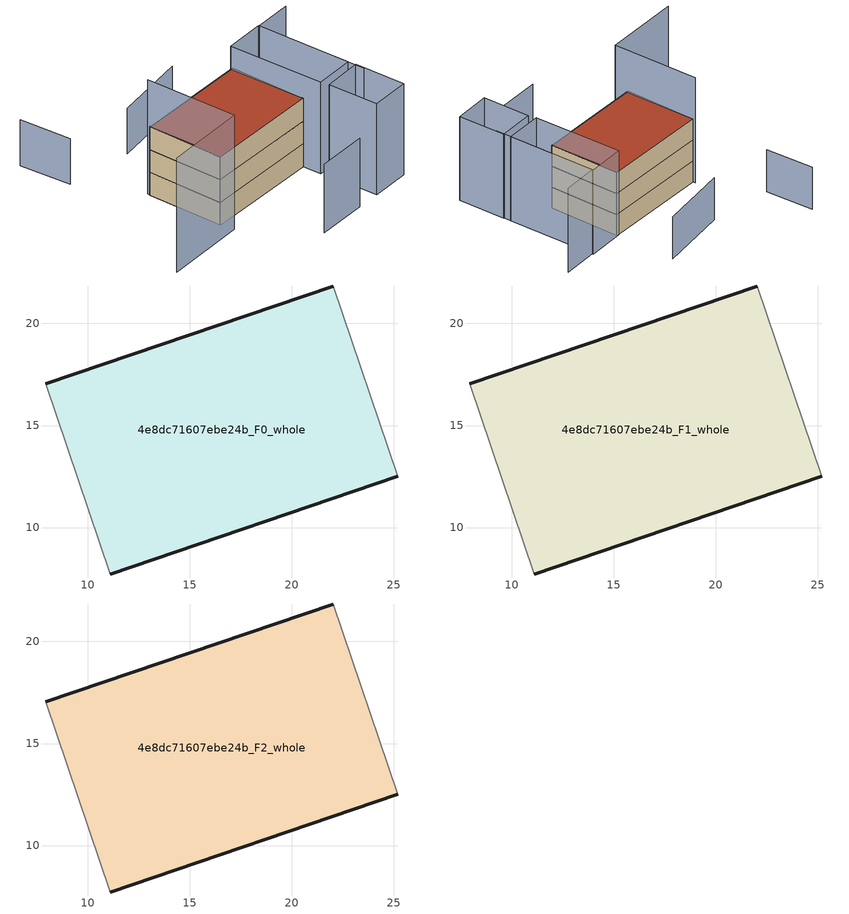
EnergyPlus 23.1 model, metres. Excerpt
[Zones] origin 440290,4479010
4e8dc71607ebe24b_F0_whole
 floor ground (EU_floor_Construction): 25.21,12.5 22.04,21.83 7.94,17.05 11.1,7.72 z0
 wall outside (EU_wall_Construction): 7.94,17.05 22.04,21.83 / 25.21,12.5 11.1,7.72 z0:3
 wall adiabatic (EU_wall_Construction): 22.04,21.83 25.21,12.5 / 11.1,7.72 7.94,17.05 z0:3
4e8dc71607ebe24b_F1_whole
 floor to 4e8dc71607ebe24b_F0_whole (EU_floor_Construction): 25.2,12.5 22.04,21.83 7.94,17.05 11.1,7.72 z3
 wall outside (EU_wall_Construction): 7.94,17.05 22.04,21.83 / 25.21,12.5 11.1,7.72 z3:6
 wall adiabatic (EU_wall_Construction): 22.04,21.83 25.21,12.5 / 11.1,7.72 7.94,17.05 z3:6
4e8dc71607ebe24b_F2_whole
 floor to 4e8dc71607ebe24b_F1_whole (EU_floor_Construction): 25.2,12.5 22.04,21.83 7.94,17.05 11.1,7.72 z6
 wall outside (EU_wall_Construction): 7.94,17.05 22.04,21.83 / 25.21,12.5 11.1,7.72 z6:9
 wall adiabatic (EU_wall_Construction): 22.04,21.83 25.21,12.5 / 11.1,7.72 7.94,17.05 z6:9
 roof outside (EU_roof_Construction): 22.04,21.83 25.21,12.5 11.1,7.72 7.94,17.05 z9
shading: 19.84,0.23 25.92,2.4 z0:9; 31.54,10.03 26.61,23.44 / 26.61,23.44 31.23,25.14 / 31.19,11.17 33.47,5.07 / 33.47,5.07 28.81,3.33 / 28.81,3.33 26.53,9.42 / 26.53,9.42 31.19,11.17 / 26.57,23.56 30.83,12.09 / 30.83,12.09 25.99,10.29 / 25.99,10.29 21.73,21.76 / 21.73,21.76 26.57,23.56 z0:12; 7.92,17.38 11.96,6.24 / 11.96,6.24 1.98,2.62 z0:15; -0.63,29.83 1.88,23.7 / 19.19,29.61 10.43,25.28 z0:6
[Building]
EU S2 Campaign: North Axis=0; Terrain=City; Solar Distribution=FullExterior
[Site:Location]
Madrid: Latitude=40.5; Longitude=-3.5; Time Zone=1; Elevation=609
[SizingPeriod:WeatherFileDays]
AnnualSizingPeriod: Begin Month=1; Begin Day of Month=1; End Month=12; End Day of Month=31; Day of Week for Start Day=Monday; Use Weather File Daylight Saving Period=No; Use Weather File Rain and Snow Indicators=No
[MATERIAL]
EU_InternalMass_Material: Roughness=MediumRough; Thickness=0.1; Conductivity=1; Density=1800; Specific Heat=900; Thermal Absorptance=0.9; Solar Absorptance=0.7; Visible Absorptance=0.7
[MATERIAL:NOMASS] Roughness=MediumRough; Thermal Absorptance=0.9; Solar Absorptance=0.7; Visible Absorptance=0.7
Name | Thermal Resistance
EU_wall_NoMass | 0.609216
EU_roof_NoMass | 0.513268
EU_floor_NoMass | 0.568163
[CONSTRUCTION]
EU_wall_Construction: EU_wall_NoMass
EU_roof_Construction: EU_roof_NoMass
EU_floor_Construction: EU_floor_NoMass
EU_InternalMass_Construction: EU_InternalMass_Material
[ZONE] Type=1; Multiplier=1; Ceiling Height=autocalculate; Volume=439.963; Floor Area=autocalculate; Part of Total Floor Area=Yes
4e8dc71607ebe24b_F0_whole; 4e8dc71607ebe24b_F1_whole; 4e8dc71607ebe24b_F2_whole
[INTERNALMASS] Construction=EU_InternalMass_Construction; Surface Area=146.654
Name | Zone or ZoneList
4e8dc71607ebe24b_F0_whole_EU_InternalMass | 4e8dc71607ebe24b_F0_whole
4e8dc71607ebe24b_F1_whole_EU_InternalMass | 4e8dc71607ebe24b_F1_whole
4e8dc71607ebe24b_F2_whole_EU_InternalMass | 4e8dc71607ebe24b_F2_whole
[OTHEREQUIPMENT] Fuel Type=Electricity; Design Level Calculation Method=Watts/Area; Power per Zone Floor Area=1; Fraction Latent=0; Fraction Radiant=0; Fraction Lost=0; Carbon Dioxide Generation Rate=0; EndUse Subcategory=EU_Step8_InternalGains
Name | Zone or ZoneList or Space or SpaceList | Schedule
EU_Step8_InternalGain_4e8dc71607ebe24b_F0_whole_f000 | 4e8dc71607ebe24b_F0_whole | EU_Step8_GainSchedule_4e8dc71607ebe24b_F0_whole_f000
EU_Step8_InternalGain_4e8dc71607ebe24b_F1_whole_f000 | 4e8dc71607ebe24b_F1_whole | EU_Step8_GainSchedule_4e8dc71607ebe24b_F1_whole_f000
EU_Step8_InternalGain_4e8dc71607ebe24b_F2_whole_f000 | 4e8dc71607ebe24b_F2_whole | EU_Step8_GainSchedule_4e8dc71607ebe24b_F2_whole_f000
[ZONEVENTILATION:DESIGNFLOWRATE] Schedule=EU_AlwaysOn; Design Flow Rate Calculation Method=AirChanges/Hour; Air Changes per Hour=0.752966; Ventilation Type=Natural; Fan Pressure Rise=0; Fan Total Efficiency=1; Constant Term Coefficient=1; Temperature Term Coefficient=0; Velocity Term Coefficient=0; Velocity Squared Term Coefficient=0; Minimum Indoor Temperature=-100; Maximum Indoor Temperature=100; Delta Temperature=-100; Minimum Outdoor Temperature=-100; Maximum Outdoor Temperature=100; Maximum Wind Speed=40
Name | Zone or ZoneList or Space or SpaceList
EU_ConstantAir_4e8dc71607ebe24b_F0_whole | 4e8dc71607ebe24b_F0_whole
EU_ConstantAir_4e8dc71607ebe24b_F1_whole | 4e8dc71607ebe24b_F1_whole
EU_ConstantAir_4e8dc71607ebe24b_F2_whole | 4e8dc71607ebe24b_F2_whole
[HVACTEMPLATE:THERMOSTAT] Constant Heating Setpoint=20; Constant Cooling Setpoint=50
EU_HeatOnly_4e8dc71607ebe24b_F0_whole; EU_HeatOnly_4e8dc71607ebe24b_F1_whole; EU_HeatOnly_4e8dc71607ebe24b_F2_whole
[HVACTEMPLATE:ZONE:IDEALLOADSAIRSYSTEM] System Availability Schedule=EU_AlwaysOn; Maximum Heating Supply Air Temperature=50; Minimum Cooling Supply Air Temperature=13; Maximum Heating Supply Air Humidity Ratio=0.0156; Minimum Cooling Supply Air Humidity Ratio=0.0077; Heating Limit=NoLimit; Cooling Limit=NoLimit; Heating Availability Schedule=EU_AlwaysOn; Cooling Availability Schedule=EU_CoolingOff; Dehumidification Control Type=ConstantSensibleHeatRatio; Cooling Sensible Heat Ratio=0.7; Dehumidification Setpoint=60; Humidification Control Type=None; Humidification Setpoint=30; Outdoor Air Method=None; Outdoor Air Flow Rate per Person=0.00944; Outdoor Air Flow Rate per Zone Floor Area=0; Outdoor Air Flow Rate per Zone=0; Demand Controlled Ventilation Type=None; Outdoor Air Economizer Type=NoEconomizer; Heat Recovery Type=None; Sensible Heat Recovery Effectiveness=0.7; Latent Heat Recovery Effectiveness=0.65
Name | Template Thermostat
4e8dc71607ebe24b_F0_whole | EU_HeatOnly_4e8dc71607ebe24b_F0_whole
4e8dc71607ebe24b_F1_whole | EU_HeatOnly_4e8dc71607ebe24b_F1_whole
4e8dc71607ebe24b_F2_whole | EU_HeatOnly_4e8dc71607ebe24b_F2_whole
[SIZING:ZONE] Zone Cooling Design Supply Air Temperature Input Method=SupplyAirTemperature; Zone Cooling Design Supply Air Temperature=13; Zone Heating Design Supply Air Temperature Input Method=SupplyAirTemperature; Zone Heating Design Supply Air Temperature=50; Zone Cooling Design Supply Air Humidity Ratio=0.008; Zone Heating Design Supply Air Humidity Ratio=0.008; Cooling Design Air Flow Method=DesignDay; Cooling Design Air Flow Rate=0; Cooling Minimum Air Flow per Zone Floor Area=0.000762; Cooling Minimum Air Flow=0; Cooling Minimum Air Flow Fraction=0.2; Heating Design Air Flow Method=DesignDay; Heating Design Air Flow Rate=0; Heating Maximum Air Flow per Zone Floor Area=0.002032; Heating Maximum Air Flow=0.141576; Heating Maximum Air Flow Fraction=0.3; Account for Dedicated Outdoor Air System=No; Dedicated Outdoor Air System Control Strategy=NeutralSupplyAir; Dedicated Outdoor Air Low Setpoint Temperature for Design=autosize; Dedicated Outdoor Air High Setpoint Temperature for Design=autosize; Zone Load Sizing Method=Sensible Load Only No Latent Load; Zone Latent Cooling Design Supply Air Humidity Ratio Input Method=HumidityRatioDifference; Zone Cooling Design Supply Air Humidity Ratio Difference=0.005; Zone Latent Heating Design Supply Air Humidity Ratio Input Method=HumidityRatioDifference; Zone Humidification Design Supply Air Humidity Ratio Difference=0.005
4e8dc71607ebe24b_F0_whole; 4e8dc71607ebe24b_F1_whole; 4e8dc71607ebe24b_F2_whole
[SCHEDULE:CONSTANT]
Name | Hourly Value
EU_AlwaysOn | 1
EU_CoolingOff | 0
[SCHEDULE:FILE] Column Number=1; Rows to Skip at Top=0; Number of Hours of Data=8760; Column Separator=Comma; Interpolate to Timestep=No; Minutes per Item=60; Adjust Schedule for Daylight Savings=Yes
Name | File
EU_Step8_GainSchedule_4e8dc71607ebe24b_F0_whole_f000 | ../../schedules/4e8dc71607ebe24b/4e8dc71607ebe24b_F0_whole_f000_gain.csv
EU_Step8_GainSchedule_4e8dc71607ebe24b_F1_whole_f000 | ../../schedules/4e8dc71607ebe24b/4e8dc71607ebe24b_F1_whole_f000_gain.csv
EU_Step8_GainSchedule_4e8dc71607ebe24b_F2_whole_f000 | ../../schedules/4e8dc71607ebe24b/4e8dc71607ebe24b_F2_whole_f000_gain.csv
